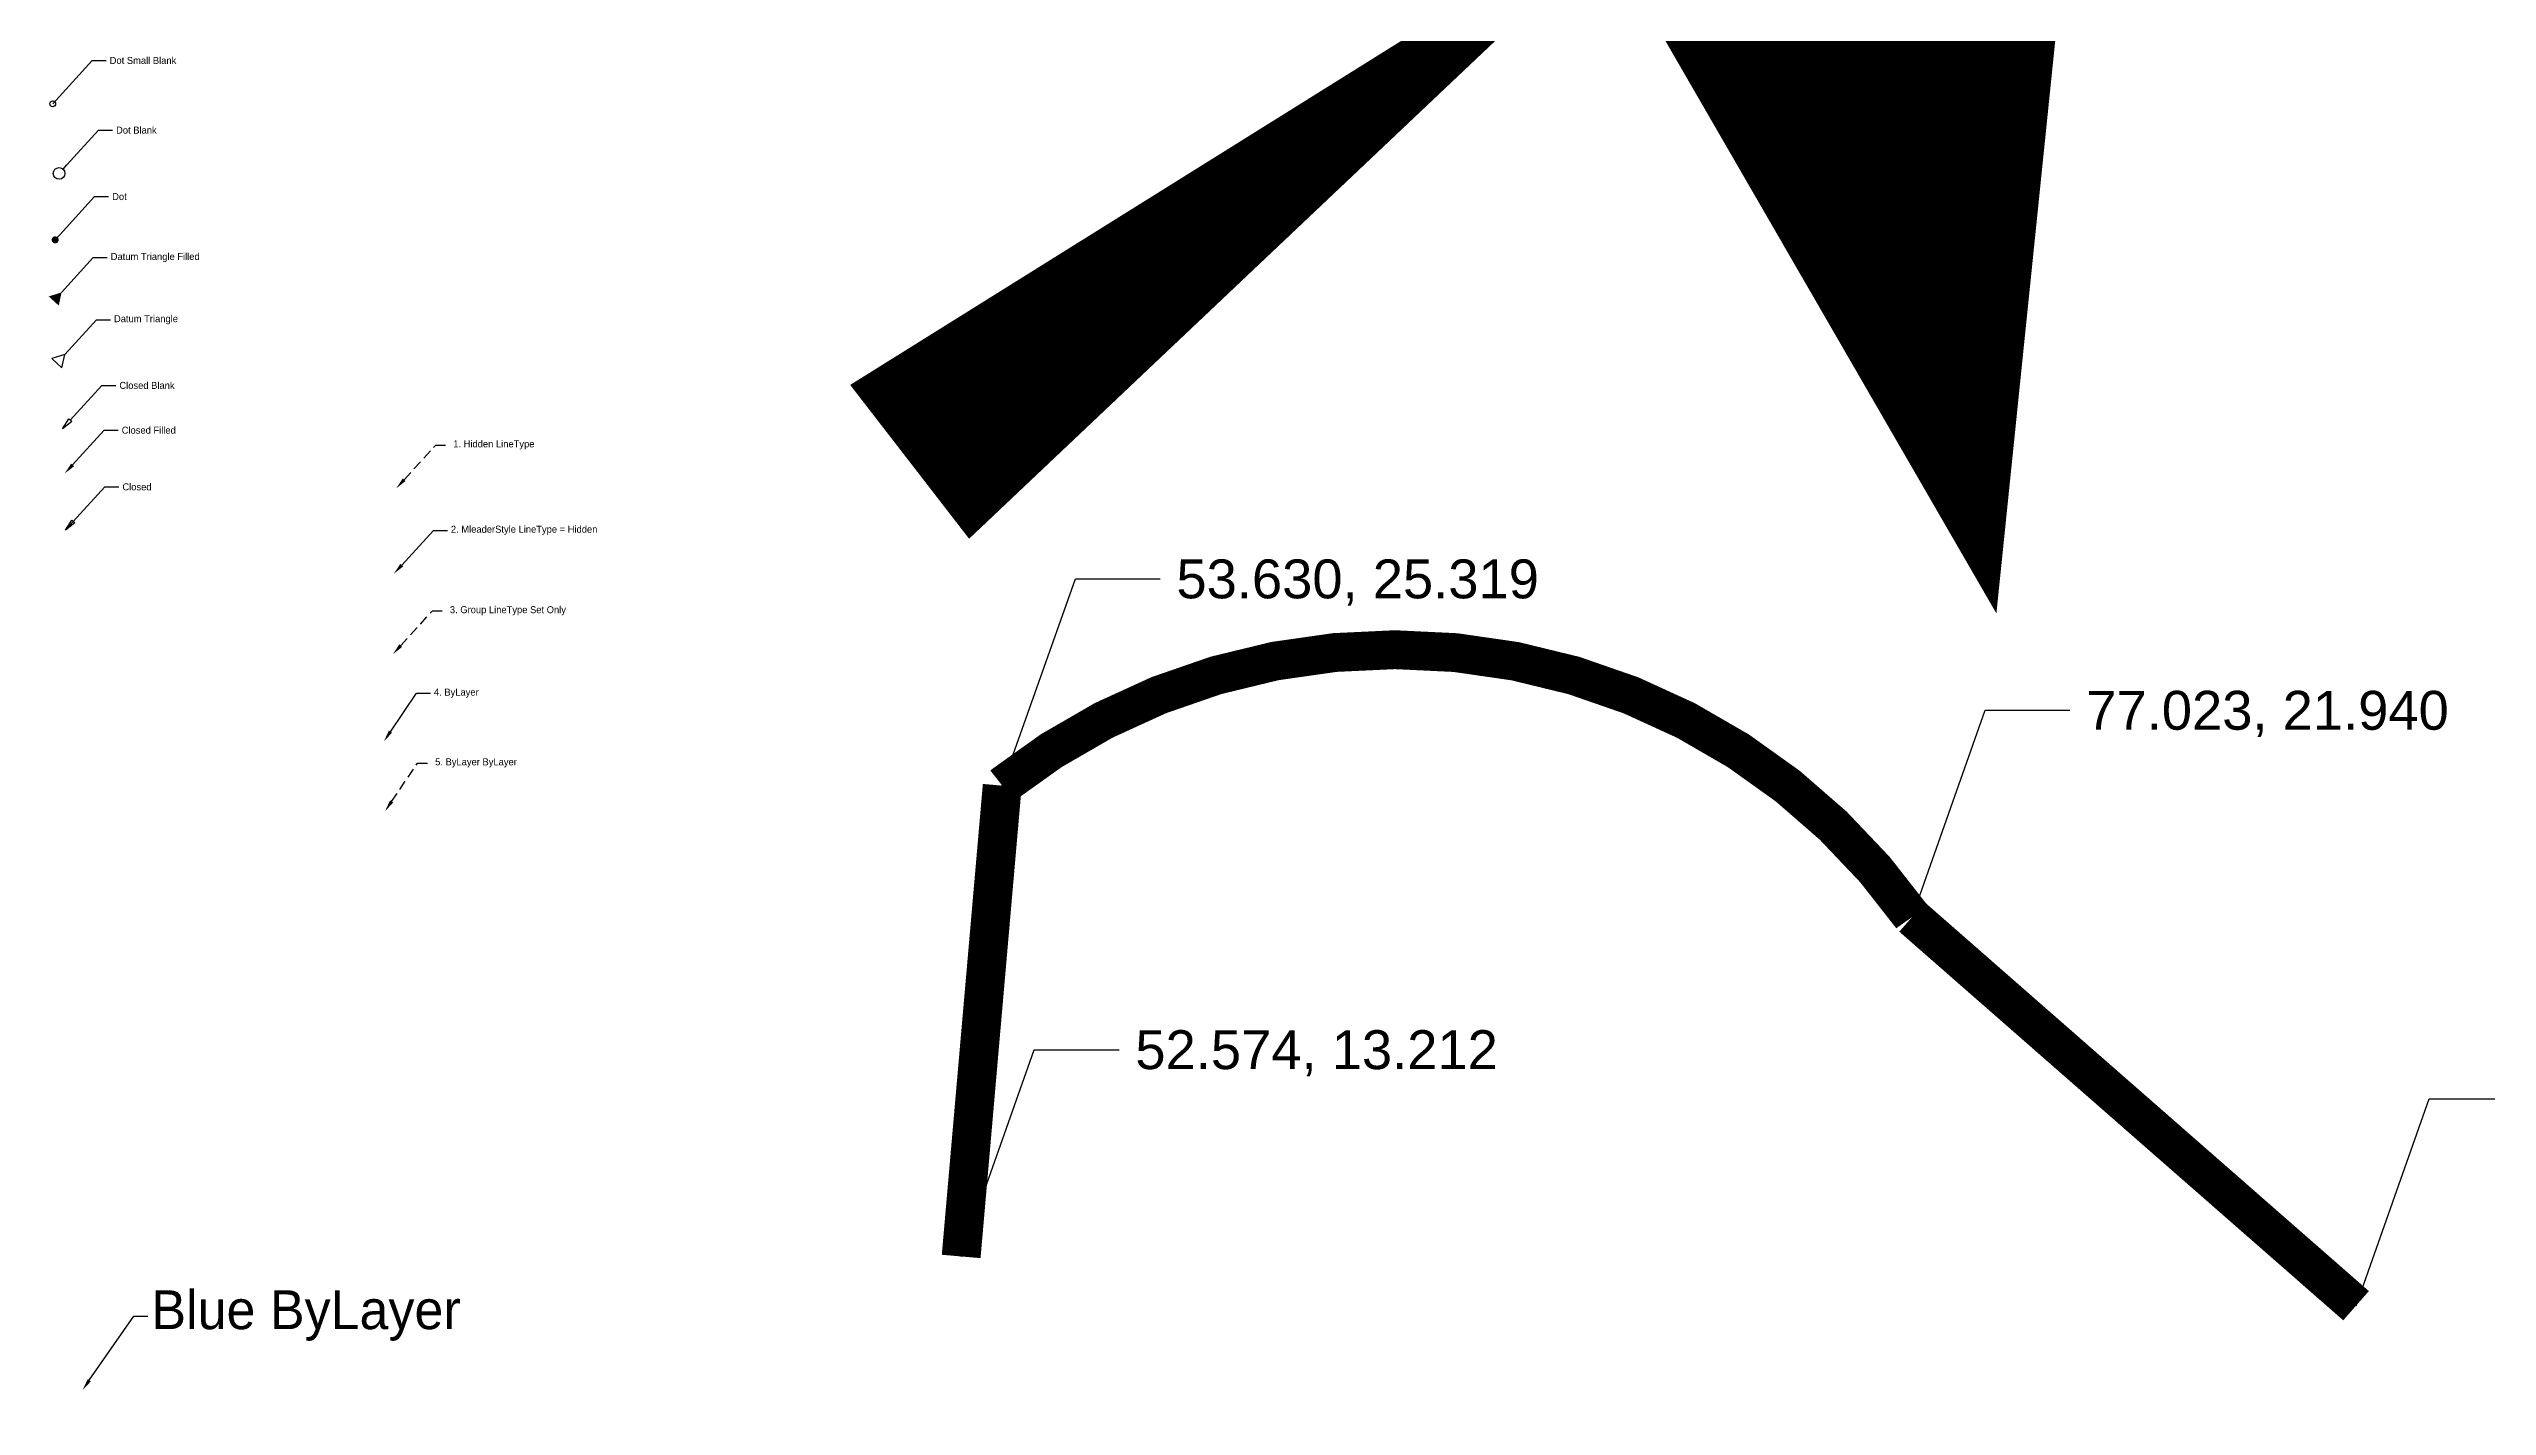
# Model space of a CAD drawing. Header units: inches. Extents: x -39 to 128, y 2 to 78.
# Drawn here: x 29.1 to 91.8, y 9.4 to 44.3 of the extents above; entities that cross this region are included whole.
import ezdxf
from ezdxf import colors
from ezdxf.entities.mleader import LeaderData, LeaderLine
from ezdxf.enums import TextEntityAlignment as Align
from ezdxf.math import Vec2, Vec3

# ---------------------------------------------------------------- set-up
doc = ezdxf.new("R2010")
doc.units = ezdxf.units.IN
doc.header["$MEASUREMENT"] = 0
doc.linetypes.add('HIDDEN', pattern=[0.375, 0.25, -0.125])
for name, color, linetype in [('Blue', 5, 'Continuous'), ('Mleader ArrowType Testing', 250, 'Continuous'), ('Test', 3, 'Continuous'), ('TestMleaderLineTypeLayer', 7, 'HIDDEN')]:
    doc.layers.add(name, color=color, linetype=linetype)
doc.styles.add('Arial', font='arial.ttf')

# ---------------------------------------------------------------- blocks, each defined once
blk = doc.blocks.new('_ClosedBlank')
at = {"color": 0, "linetype": 'ByBlock', "lineweight": -2}
for p, q in [((-1, 0.17), (0, 0)), ((-1, 0.17), (-1, -0.17)), ((0, 0), (-1, -0.17))]:
    blk.add_line(p, q, dxfattribs=at)
blk = doc.blocks.new('_DatumBlank')
at = {"color": 0, "linetype": 'ByBlock', "lineweight": -2}
for p, q in [((0, 0.58), (-1, 0)), ((-1, 0), (0, -0.58)), ((0, -0.58), (0, 0.58))]:
    blk.add_line(p, q, dxfattribs=at)
blk = doc.blocks.new('_DatumFilled')
at = {"color": 0, "linetype": 'ByBlock'}
blk.add_solid([(0, 0.58), (-1, 0), (0, -0.58)], dxfattribs=at)
blk = doc.blocks.new('_Dot')
at = {"color": 0, "linetype": 'ByBlock', "lineweight": -2}
blk.add_line((-0.5, 0), (-1, 0), dxfattribs=at)
at = {"color": 0, "linetype": 'ByBlock', "const_width": 0.5}
blk.add_lwpolyline([(-0.25, 0, 1), (0.25, 0, 1)], format="xyb", close=True, dxfattribs=at)
blk = doc.blocks.new('_DotBlank')
at = {"color": 0, "linetype": 'ByBlock', "lineweight": -2}
blk.add_line((-0.5, 0), (-1, 0), dxfattribs=at)
blk.add_circle((0, 0), 0.5, dxfattribs=at)
blk = doc.blocks.new('_Small')
at = {"color": 0, "linetype": 'ByBlock', "lineweight": -2}
blk.add_circle((0, 0), 0.25, dxfattribs=at)
blk = doc.blocks.new('_Closed')
at = {"color": 0, "linetype": 'ByBlock', "lineweight": -2}
for p, q in [((-1, 0.17), (0, 0)), ((-1, 0.17), (-1, -0.17)), ((0, 0), (-1, -0.17)), ((0, 0), (-1, 0))]:
    blk.add_line(p, q, dxfattribs=at)
blk = doc.blocks.new('COORDS')
at = {"color": 0}
for p, q in [((0, 0), (1.88, 5.317)), ((1.88, 5.317), (4.058, 5.317))]:
    blk.add_line(p, q, dxfattribs=at)
at = {"color": 0, "style": 'Arial'}
blk.add_attdef('COORDS', text='', height=1, dxfattribs=at).set_placement((4.478, 5.317), align=Align.MIDDLE_LEFT)

msp = doc.modelspace()

# ---------------------------------------------------------------- linework, layer by layer
at = {"const_width": 1}
msp.add_lwpolyline([(52.574, 13.212), (53.63, 25.319, -0.429074), (77.023, 21.94), (88.437, 11.945)], format="xyb", dxfattribs=at)
at = {"layer": 'Test'}
msp.add_lwpolyline([(51.249, 33.646, 5, 0, 0), (71, 48.913, 5, 5, 0), (77.492, 37.681, 5, 5, 0), (79.477, 57.006, 5, 5, 0)], format="xyseb", dxfattribs=at)

# ---------------------------------------------------------------- block references
at = {"layer": 'Test', "color": 0}
for p, values in [((53.63, 25.319), {'COORDS': '53.630, 25.319'}), ((77.023, 21.94), {'COORDS': '77.023, 21.940'}), ((52.574, 13.212), {'COORDS': '52.574, 13.212'}), ((88.437, 11.945), {'COORDS': '88.437, 11.945'})]:
    msp.add_blockref('COORDS', p, dxfattribs=at).add_auto_attribs(values)

# ---------------------------------------------------------------- leaders
at = {"layer": 'Blue'}
ml = msp.add_multileader_mtext('Standard', dxfattribs=at)
ml.set_content('Blue ByLayer', color=256)
ml.set_leader_properties()
ml.build(insert=Vec2(0, 0))
ml.multileader.update_dxf_attribs({"text_right_attachment_type": 6, "dogleg_length": 0.36, "arrow_head_size": 0.3})
ctx = ml.context
ctx.base_point, ctx.char_height, ctx.arrow_head_size, ctx.landing_gap_size, ctx.plane_origin = Vec3(31.664, 11.676), 1, 0.3, 0.09, Vec3(29.987, 9.78)
ctx.right_attachment = 6
notes = []
notes.append((ctx, [(0, (1, 1, 0), (31.304, 11.676), (1, 0), 0.36, [(0, [(29.987, 9.78)], 0, [])])]))
ctx.mtext.insert, ctx.mtext.flow_direction = Vec3(31.754, 12.342), 5
at = {"layer": 'Mleader ArrowType Testing'}
ml = msp.add_multileader_mtext('Standard', dxfattribs=at)
ml.set_content('Dot Small Blank', color=256)
ml.set_leader_properties()
ml.set_arrow_properties(name='SMALL')
ml.build(insert=Vec2(0, 0))
ml.multileader.update_dxf_attribs({"text_right_attachment_type": 6, "dogleg_length": 0.36, "arrow_head_size": 0.3})
ctx = ml.context
ctx.base_point, ctx.char_height, ctx.arrow_head_size, ctx.landing_gap_size, ctx.plane_origin = Vec3(30.592, 43.969), 0.18, 0.3, 0.09, Vec3(29.217, 42.854)
ctx.right_attachment = 6
notes.append((ctx, [(0, (1, 1, 0), (30.232, 43.969), (1, 0), 0.36, [(0, [(29.217, 42.854)], 0, [])])]))
ctx.mtext.insert, ctx.mtext.flow_direction = Vec3(30.682, 44.059), 5
ml = msp.add_multileader_mtext('Standard', dxfattribs=at)
ml.set_content('Dot Blank', color=256)
ml.set_leader_properties()
ml.set_arrow_properties(name='DOTBLANK')
ml.build(insert=Vec2(0, 0))
ml.multileader.update_dxf_attribs({"text_right_attachment_type": 6, "dogleg_length": 0.36, "arrow_head_size": 0.3})
ctx = ml.context
ctx.base_point, ctx.char_height, ctx.arrow_head_size, ctx.landing_gap_size, ctx.plane_origin = Vec3(30.757, 42.177), 0.18, 0.3, 0.09, Vec3(29.382, 41.063)
ctx.right_attachment = 6
notes.append((ctx, [(0, (1, 1, 0), (30.397, 42.177), (1, 0), 0.36, [(0, [(29.382, 41.063)], 0, [])])]))
ctx.mtext.insert, ctx.mtext.flow_direction = Vec3(30.847, 42.267), 5
ml = msp.add_multileader_mtext('Standard', dxfattribs=at)
ml.set_content('Dot', color=256)
ml.set_leader_properties()
ml.set_arrow_properties(name='DOT')
ml.build(insert=Vec2(0, 0))
ml.multileader.update_dxf_attribs({"text_right_attachment_type": 6, "dogleg_length": 0.36, "arrow_head_size": 0.18})
ctx = ml.context
ctx.base_point, ctx.char_height, ctx.arrow_head_size, ctx.landing_gap_size, ctx.plane_origin = Vec3(30.656, 40.468), 0.18, 0.18, 0.09, Vec3(29.281, 39.354)
ctx.right_attachment = 6
notes.append((ctx, [(0, (1, 1, 0), (30.296, 40.468), (1, 0), 0.36, [(0, [(29.281, 39.354)], 0, [])])]))
ctx.mtext.insert, ctx.mtext.flow_direction = Vec3(30.746, 40.558), 5
ml = msp.add_multileader_mtext('Standard', dxfattribs=at)
ml.set_content('Datum Triangle Filled', color=256)
ml.set_leader_properties()
ml.set_arrow_properties(name='DATUMFILLED')
ml.build(insert=Vec2(0, 0))
ml.multileader.update_dxf_attribs({"text_right_attachment_type": 6, "dogleg_length": 0.36, "arrow_head_size": 0.3})
ctx = ml.context
ctx.base_point, ctx.char_height, ctx.arrow_head_size, ctx.landing_gap_size, ctx.plane_origin = Vec3(30.619, 38.897), 0.18, 0.3, 0.09, Vec3(29.244, 37.782)
ctx.right_attachment = 6
notes.append((ctx, [(0, (1, 1, 0), (30.259, 38.897), (1, 0), 0.36, [(0, [(29.244, 37.782)], 0, [])])]))
ctx.mtext.insert, ctx.mtext.flow_direction = Vec3(30.709, 39.017), 5
ml = msp.add_multileader_mtext('Standard', dxfattribs=at)
ml.set_content('Datum Triangle', color=256)
ml.set_leader_properties()
ml.set_arrow_properties(name='DATUMBLANK')
ml.build(insert=Vec2(0, 0))
ml.multileader.update_dxf_attribs({"text_right_attachment_type": 6, "dogleg_length": 0.36, "arrow_head_size": 0.3})
ctx = ml.context
ctx.base_point, ctx.char_height, ctx.arrow_head_size, ctx.landing_gap_size, ctx.plane_origin = Vec3(30.702, 37.298), 0.18, 0.3, 0.09, Vec3(29.327, 36.183)
ctx.right_attachment = 6
notes.append((ctx, [(0, (1, 1, 0), (30.342, 37.298), (1, 0), 0.36, [(0, [(29.327, 36.183)], 0, [])])]))
ctx.mtext.insert, ctx.mtext.flow_direction = Vec3(30.792, 37.418), 5
ml = msp.add_multileader_mtext('Standard', dxfattribs=at)
ml.set_content('Closed Blank', color=256)
ml.set_leader_properties()
ml.set_arrow_properties(name='CLOSEDBLANK')
ml.build(insert=Vec2(0, 0))
ml.multileader.update_dxf_attribs({"text_right_attachment_type": 6, "dogleg_length": 0.36, "arrow_head_size": 0.3})
ctx = ml.context
ctx.base_point, ctx.char_height, ctx.arrow_head_size, ctx.landing_gap_size, ctx.plane_origin = Vec3(30.842, 35.612), 0.18, 0.3, 0.09, Vec3(29.467, 34.497)
ctx.right_attachment = 6
notes.append((ctx, [(0, (1, 1, 0), (30.482, 35.612), (1, 0), 0.36, [(0, [(29.467, 34.497)], 0, [])])]))
ctx.mtext.insert, ctx.mtext.flow_direction = Vec3(30.932, 35.702), 5
ml = msp.add_multileader_mtext('Standard', dxfattribs=at)
ml.set_content('Closed Filled', color=256)
ml.set_leader_properties()
ml.build(insert=Vec2(0, 0))
ml.multileader.update_dxf_attribs({"text_right_attachment_type": 6, "dogleg_length": 0.36, "arrow_head_size": 0.3})
ctx = ml.context
ctx.base_point, ctx.char_height, ctx.arrow_head_size, ctx.landing_gap_size, ctx.plane_origin = Vec3(30.901, 34.46), 0.18, 0.3, 0.09, Vec3(29.526, 33.345)
ctx.right_attachment = 6
notes.append((ctx, [(0, (1, 1, 0), (30.541, 34.46), (1, 0), 0.36, [(0, [(29.526, 33.345)], 0, [])])]))
ctx.mtext.insert, ctx.mtext.flow_direction = Vec3(30.991, 34.55), 5
at = {"layer": 'Mleader ArrowType Testing', "linetype": 'HIDDEN'}
ml = msp.add_multileader_mtext('Standard', dxfattribs=at)
ml.set_content('1. Hidden LineType', color=256)
ml.set_leader_properties(linetype='HIDDEN')
ml.build(insert=Vec2(0, 0))
ml.multileader.update_dxf_attribs({"text_right_attachment_type": 6, "dogleg_length": 0.36, "arrow_head_size": 0.3})
ctx = ml.context
ctx.base_point, ctx.char_height, ctx.arrow_head_size, ctx.landing_gap_size, ctx.plane_origin = Vec3(39.426, 34.079), 0.18, 0.3, 0.09, Vec3(38.051, 32.965)
ctx.right_attachment = 6
notes.append((ctx, [(0, (1, 1, 0), (39.066, 34.079), (1, 0), 0.36, [(0, [(38.051, 32.965)], 0, [])])]))
ctx.mtext.insert, ctx.mtext.flow_direction = Vec3(39.516, 34.199), 5
at = {"layer": 'Mleader ArrowType Testing'}
ml = msp.add_multileader_mtext('Standard', dxfattribs=at)
ml.set_content('Closed', color=256)
ml.set_leader_properties()
ml.set_arrow_properties(name='CLOSED')
ml.build(insert=Vec2(0, 0))
ml.multileader.update_dxf_attribs({"text_right_attachment_type": 6, "dogleg_length": 0.36, "arrow_head_size": 0.3})
ctx = ml.context
ctx.base_point, ctx.char_height, ctx.arrow_head_size, ctx.landing_gap_size, ctx.plane_origin = Vec3(30.92, 33.002), 0.18, 0.3, 0.09, Vec3(29.545, 31.887)
ctx.right_attachment = 6
notes.append((ctx, [(0, (1, 1, 0), (30.56, 33.002), (1, 0), 0.36, [(0, [(29.545, 31.887)], 0, [])])]))
ctx.mtext.insert, ctx.mtext.flow_direction = Vec3(31.01, 33.092), 5
ml = msp.add_multileader_mtext('Standard', dxfattribs=at)
ml.set_content('2. MleaderStyle LineType = Hidden', color=256)
ml.set_leader_properties(linetype='ByLayer')
ml.build(insert=Vec2(0, 0))
ml.multileader.update_dxf_attribs({"text_right_attachment_type": 6, "dogleg_length": 0.36, "arrow_head_size": 0.3})
ctx = ml.context
ctx.base_point, ctx.char_height, ctx.arrow_head_size, ctx.landing_gap_size, ctx.plane_origin = Vec3(39.365, 31.883), 0.18, 0.3, 0.09, Vec3(37.99, 30.769)
ctx.right_attachment = 6
notes.append((ctx, [(0, (1, 1, 0), (39.005, 31.883), (1, 0), 0.36, [(0, [(37.99, 30.769)], 0, [])])]))
ctx.mtext.insert, ctx.mtext.flow_direction = Vec3(39.455, 32.003), 5
at = {"layer": 'Mleader ArrowType Testing', "linetype": 'HIDDEN'}
ml = msp.add_multileader_mtext('Standard', dxfattribs=at)
ml.set_content('3. Group LineType Set Only', color=256)
ml.set_leader_properties(linetype='HIDDEN')
ml.build(insert=Vec2(0, 0))
ml.multileader.update_dxf_attribs({"text_right_attachment_type": 6, "dogleg_length": 0.36, "arrow_head_size": 0.3})
ctx = ml.context
ctx.base_point, ctx.char_height, ctx.arrow_head_size, ctx.landing_gap_size, ctx.plane_origin = Vec3(39.339, 29.814), 0.18, 0.3, 0.09, Vec3(37.964, 28.699)
ctx.right_attachment = 6
notes.append((ctx, [(0, (1, 1, 0), (38.979, 29.814), (1, 0), 0.36, [(0, [(37.964, 28.699)], 0, [])])]))
ctx.mtext.insert, ctx.mtext.flow_direction = Vec3(39.429, 29.934), 5
at = {"layer": 'TestMleaderLineTypeLayer'}
ml = msp.add_multileader_mtext('Standard', dxfattribs=at)
ml.set_content('4. ByLayer', color=256)
ml.set_leader_properties()
ml.build(insert=Vec2(0, 0))
ml.multileader.update_dxf_attribs({"text_right_attachment_type": 6, "dogleg_length": 0.36, "arrow_head_size": 0.3})
ctx = ml.context
ctx.base_point, ctx.char_height, ctx.arrow_head_size, ctx.landing_gap_size, ctx.plane_origin = Vec3(38.929, 27.694), 0.18, 0.3, 0.09, Vec3(37.733, 26.458)
ctx.right_attachment = 6
notes.append((ctx, [(0, (1, 1, 0), (38.569, 27.694), (1, 0), 0.36, [(0, [(37.733, 26.458)], 0, [])])]))
ctx.mtext.insert, ctx.mtext.flow_direction = Vec3(39.019, 27.814), 5
ml = msp.add_multileader_mtext('Standard', dxfattribs=at)
ml.set_content('5. ByLayer ByLayer', color=256)
ml.set_leader_properties(linetype='ByLayer')
ml.build(insert=Vec2(0, 0))
ml.multileader.update_dxf_attribs({"text_right_attachment_type": 6, "dogleg_length": 0.36, "arrow_head_size": 0.3})
ctx = ml.context
ctx.base_point, ctx.char_height, ctx.arrow_head_size, ctx.landing_gap_size, ctx.plane_origin = Vec3(38.96, 25.901), 0.18, 0.3, 0.09, Vec3(37.764, 24.665)
ctx.right_attachment = 6
notes.append((ctx, [(0, (1, 1, 0), (38.6, 25.901), (1, 0), 0.36, [(0, [(37.764, 24.665)], 0, [])])]))
ctx.mtext.insert, ctx.mtext.flow_direction = Vec3(39.05, 26.021), 5
for ctx, leaders in notes:
    for number, flags, end, landing, length, lines in leaders:
        leader = LeaderData()
        leader.index, (leader.has_last_leader_line, leader.has_dogleg_vector, leader.attachment_direction) = number, flags
        leader.last_leader_point, leader.dogleg_vector, leader.dogleg_length = Vec3(end), Vec3(landing), length
        for number, points, colour, breaks in lines:
            line = LeaderLine()
            line.index, line.vertices, line.color, line.breaks = number, Vec3.list(points), colors.encode_raw_color(colour), breaks
            leader.lines.append(line)
        ctx.leaders.append(leader)

doc.saveas('drawing.dxf')
